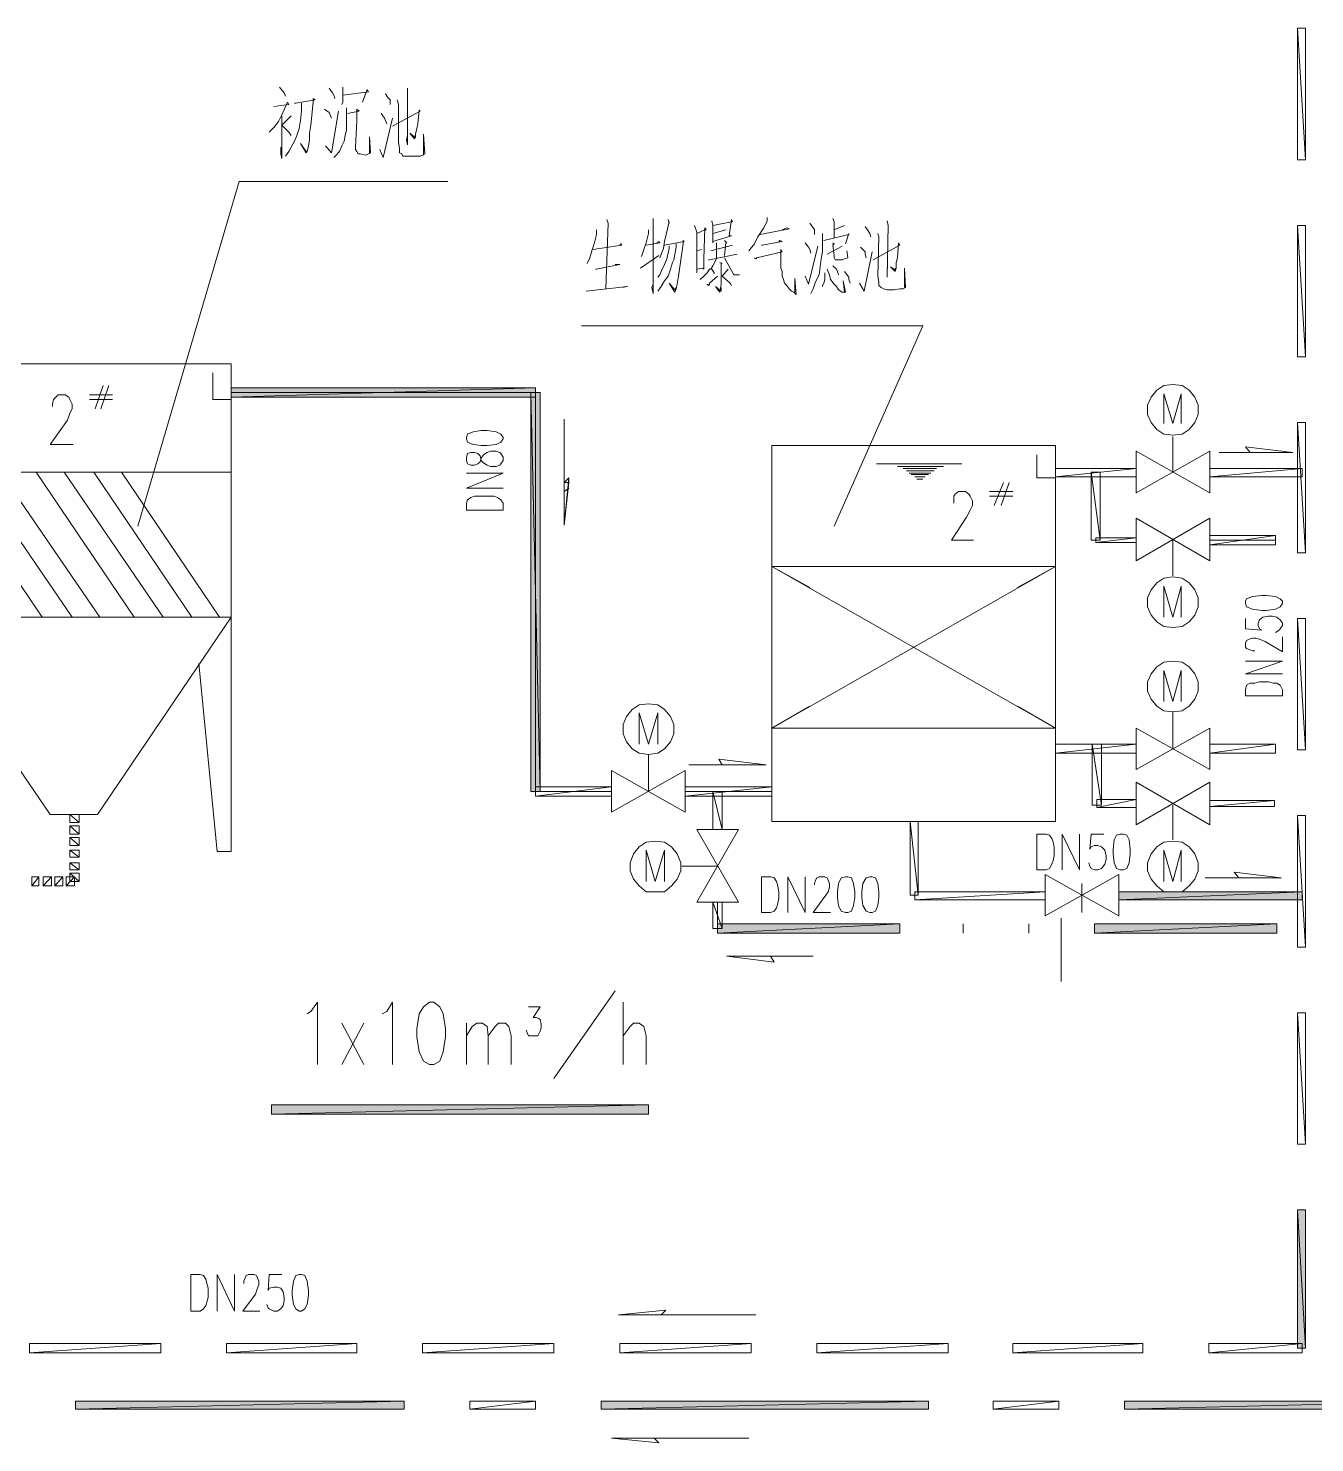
# Model space of a CAD drawing. Header units: millimetres. Extents: x 314312 to 406292, y 205315 to 257934.
# Drawn here: x 346180 to 357624, y 218350 to 230933 of the extents above; entities that cross this region are included whole.
import ezdxf

# ---------------------------------------------------------------- set-up
doc = ezdxf.new("R2010")
doc.units = ezdxf.units.MM

msp = doc.modelspace()

# ---------------------------------------------------------------- hatches: boundary and pattern name
h = msp.add_hatch(color=0)
edge = h.paths.add_edge_path(flags=0)
edge.add_spline(control_points=[(347985, 227734), (347985, 227734), (347985, 227652), (347985, 227652), (347985, 227652), (350692, 227734), (350692, 227734), (350692, 227734), (347985, 227734), (347985, 227734)], knot_values=[0, 0, 0, 0, 1, 1, 1, 2, 2, 2, 3, 3, 3, 3], degree=3, periodic=0)
edge = h.paths.add_edge_path(flags=0)
edge.add_spline(control_points=[(347985, 227652), (347985, 227652), (350692, 227734), (350692, 227734), (350692, 227734), (350692, 227652), (350692, 227652), (350692, 227652), (347985, 227652), (347985, 227652)], knot_values=[0, 0, 0, 0, 1, 1, 1, 2, 2, 2, 3, 3, 3, 3], degree=3, periodic=0)
h = msp.add_hatch(color=0)
edge = h.paths.add_edge_path(flags=0)
edge.add_spline(control_points=[(350733, 227693), (350733, 227693), (350651, 227693), (350651, 227693), (350651, 227693), (350733, 224144), (350733, 224144), (350733, 224144), (350733, 227693), (350733, 227693)], knot_values=[0, 0, 0, 0, 1, 1, 1, 2, 2, 2, 3, 3, 3, 3], degree=3, periodic=0)
edge = h.paths.add_edge_path(flags=0)
edge.add_spline(control_points=[(350651, 227693), (350651, 227693), (350733, 224144), (350733, 224144), (350733, 224144), (350651, 224144), (350651, 224144), (350651, 224144), (350651, 227693), (350651, 227693)], knot_values=[0, 0, 0, 0, 1, 1, 1, 2, 2, 2, 3, 3, 3, 3], degree=3, periodic=0)
h = msp.add_hatch(color=0)
edge = h.paths.add_edge_path(flags=0)
edge.add_spline(control_points=[(355881, 223252), (355881, 223252), (355881, 223180), (355881, 223180), (355881, 223180), (357512, 223252), (357512, 223252), (357512, 223252), (355881, 223252), (355881, 223252)], knot_values=[0, 0, 0, 0, 1, 1, 1, 2, 2, 2, 3, 3, 3, 3], degree=3, periodic=0)
edge = h.paths.add_edge_path(flags=0)
edge.add_spline(control_points=[(355881, 223180), (355881, 223180), (357512, 223252), (357512, 223252), (357512, 223252), (357512, 223180), (357512, 223180), (357512, 223180), (355881, 223180), (355881, 223180)], knot_values=[0, 0, 0, 0, 1, 1, 1, 2, 2, 2, 3, 3, 3, 3], degree=3, periodic=0)
h = msp.add_hatch(color=0)
edge = h.paths.add_edge_path(flags=0)
edge.add_spline(control_points=[(353933, 222883), (353933, 222883), (353933, 222965), (353933, 222965), (353933, 222965), (352312, 222883), (352312, 222883), (352312, 222883), (353933, 222883), (353933, 222883)], knot_values=[0, 0, 0, 0, 1, 1, 1, 2, 2, 2, 3, 3, 3, 3], degree=3, periodic=0)
edge = h.paths.add_edge_path(flags=0)
edge.add_spline(control_points=[(353933, 222965), (353933, 222965), (352312, 222883), (352312, 222883), (352312, 222883), (352312, 222965), (352312, 222965), (352312, 222965), (353933, 222965), (353933, 222965)], knot_values=[0, 0, 0, 0, 1, 1, 1, 2, 2, 2, 3, 3, 3, 3], degree=3, periodic=0)
h = msp.add_hatch(color=0)
edge = h.paths.add_edge_path(flags=0)
edge.add_spline(control_points=[(357286, 222883), (357286, 222883), (357286, 222965), (357286, 222965), (357286, 222965), (355666, 222883), (355666, 222883), (355666, 222883), (357286, 222883), (357286, 222883)], knot_values=[0, 0, 0, 0, 1, 1, 1, 2, 2, 2, 3, 3, 3, 3], degree=3, periodic=0)
edge = h.paths.add_edge_path(flags=0)
edge.add_spline(control_points=[(357286, 222965), (357286, 222965), (355666, 222883), (355666, 222883), (355666, 222883), (355666, 222965), (355666, 222965), (355666, 222965), (357286, 222965), (357286, 222965)], knot_values=[0, 0, 0, 0, 1, 1, 1, 2, 2, 2, 3, 3, 3, 3], degree=3, periodic=0)
h = msp.add_hatch(color=0)
edge = h.paths.add_edge_path(flags=0)
edge.add_spline(control_points=[(348343, 221355), (348343, 221355), (348343, 221273), (348343, 221273), (348343, 221273), (351697, 221355), (351697, 221355), (351697, 221355), (348343, 221355), (348343, 221355)], knot_values=[0, 0, 0, 0, 1, 1, 1, 2, 2, 2, 3, 3, 3, 3], degree=3, periodic=0)
edge = h.paths.add_edge_path(flags=0)
edge.add_spline(control_points=[(348343, 221273), (348343, 221273), (351697, 221355), (351697, 221355), (351697, 221355), (351697, 221273), (351697, 221273), (351697, 221273), (348343, 221273), (348343, 221273)], knot_values=[0, 0, 0, 0, 1, 1, 1, 2, 2, 2, 3, 3, 3, 3], degree=3, periodic=0)
h = msp.add_hatch(color=0)
edge = h.paths.add_edge_path(flags=0)
edge.add_spline(control_points=[(357542, 220422), (357542, 220422), (357471, 220422), (357471, 220422), (357471, 220422), (357542, 219191), (357542, 219191), (357542, 219191), (357542, 220422), (357542, 220422)], knot_values=[0, 0, 0, 0, 1, 1, 1, 2, 2, 2, 3, 3, 3, 3], degree=3, periodic=0)
edge = h.paths.add_edge_path(flags=0)
edge.add_spline(control_points=[(357471, 220422), (357471, 220422), (357542, 219191), (357542, 219191), (357542, 219191), (357471, 219191), (357471, 219191), (357471, 219191), (357471, 220422), (357471, 220422)], knot_values=[0, 0, 0, 0, 1, 1, 1, 2, 2, 2, 3, 3, 3, 3], degree=3, periodic=0)
h = msp.add_hatch(color=0)
edge = h.paths.add_edge_path(flags=0)
edge.add_spline(control_points=[(349523, 218647), (349523, 218647), (349523, 218719), (349523, 218719), (349523, 218719), (346600, 218647), (346600, 218647), (346600, 218647), (349523, 218647), (349523, 218647)], knot_values=[0, 0, 0, 0, 1, 1, 1, 2, 2, 2, 3, 3, 3, 3], degree=3, periodic=0)
edge = h.paths.add_edge_path(flags=0)
edge.add_spline(control_points=[(349523, 218719), (349523, 218719), (346600, 218647), (346600, 218647), (346600, 218647), (346600, 218719), (346600, 218719), (346600, 218719), (349523, 218719), (349523, 218719)], knot_values=[0, 0, 0, 0, 1, 1, 1, 2, 2, 2, 3, 3, 3, 3], degree=3, periodic=0)
h = msp.add_hatch(color=0)
edge = h.paths.add_edge_path(flags=0)
edge.add_spline(control_points=[(354189, 218647), (354189, 218647), (354189, 218719), (354189, 218719), (354189, 218719), (351276, 218647), (351276, 218647), (351276, 218647), (354189, 218647), (354189, 218647)], knot_values=[0, 0, 0, 0, 1, 1, 1, 2, 2, 2, 3, 3, 3, 3], degree=3, periodic=0)
edge = h.paths.add_edge_path(flags=0)
edge.add_spline(control_points=[(354189, 218719), (354189, 218719), (351276, 218647), (351276, 218647), (351276, 218647), (351276, 218719), (351276, 218719), (351276, 218719), (354189, 218719), (354189, 218719)], knot_values=[0, 0, 0, 0, 1, 1, 1, 2, 2, 2, 3, 3, 3, 3], degree=3, periodic=0)
h = msp.add_hatch(color=0)
edge = h.paths.add_edge_path(flags=0)
edge.add_spline(control_points=[(358845, 218647), (358845, 218647), (358845, 218719), (358845, 218719), (358845, 218719), (355932, 218647), (355932, 218647), (355932, 218647), (358845, 218647), (358845, 218647)], knot_values=[0, 0, 0, 0, 1, 1, 1, 2, 2, 2, 3, 3, 3, 3], degree=3, periodic=0)
edge = h.paths.add_edge_path(flags=0)
edge.add_spline(control_points=[(358845, 218719), (358845, 218719), (355932, 218647), (355932, 218647), (355932, 218647), (355932, 218719), (355932, 218719), (355932, 218719), (358845, 218719), (358845, 218719)], knot_values=[0, 0, 0, 0, 1, 1, 1, 2, 2, 2, 3, 3, 3, 3], degree=3, periodic=0)

# ---------------------------------------------------------------- linework, layer by layer
at = {"color": 0, "lineweight": 5}
for points in [[(348415, 230410), (348456, 230359), (348467, 230328)], [(348856, 230400), (348887, 230359), (348897, 230338), (348907, 230308)], [(348979, 230410), (348979, 230359), (348979, 230318), (348979, 230277), (348969, 230256)], [(349554, 230400), (349554, 230369), (349554, 229897), (349543, 229938), (349554, 229979)], [(348364, 230236), (348497, 230256), (348487, 230277), (348436, 230164), (348405, 230103), (348364, 230051), (348323, 230010)], [(348549, 230267), (348559, 230267), (348733, 230297), (348713, 230308), (348713, 230277), (348692, 230072), (348682, 230000), (348682, 229938), (348672, 229887), (348661, 229836), (348651, 229826), (348600, 229908), (348651, 229836)], [(348979, 230338), (349205, 230369), (349195, 230390), (349154, 230277)], [(349359, 230349), (349379, 230318), (349400, 230297), (349400, 230256)], [(349461, 230297), (349472, 230256), (349472, 229918), (349482, 229867), (349482, 229826), (349502, 229815), (349513, 229795), (349554, 229795), (349605, 229795), (349666, 229795), (349687, 229805), (349707, 229815), (349697, 229990), (349697, 229805)], [(348436, 230154), (348436, 229774), (348425, 229815), (348425, 229877)], [(348518, 230154), (348497, 230133), (348436, 230072), (348497, 230010), (348518, 229979)], [(348610, 230267), (348610, 230195), (348600, 230113), (348590, 230041), (348569, 229979), (348549, 229928), (348518, 229877), (348497, 229836), (348467, 229795)], [(348815, 230215), (348856, 230185), (348866, 230164), (348877, 230133)], [(348825, 229887), (348877, 229826), (348938, 230195)], [(349010, 230226), (349010, 230164), (349010, 230103), (349010, 230031), (349000, 229979), (348990, 229928), (348969, 229887), (348949, 229836), (348918, 229805), (348897, 229785)], [(349020, 230174), (349123, 230195), (349102, 230215), (349102, 230113), (349092, 229877), (349092, 229856), (349102, 229836), (349113, 229815), (349133, 229815), (349184, 229805), (349205, 229815), (349225, 229826), (349215, 229969), (349215, 229815)], [(349318, 230174), (349348, 230133), (349359, 230113), (349369, 230082)], [(349420, 230062), (349666, 230195), (349656, 230205), (349646, 230082), (349636, 230041), (349625, 229990), (349615, 229949), (349574, 230000), (349625, 229959), (349625, 229990)], [(349307, 229856), (349338, 229785), (349420, 230133)], [(348056, 229569), (347154, 226503)], [(348056, 229569), (349912, 229569)], [(351328, 229231), (351338, 229200), (351317, 228616)], [(351738, 229241), (351738, 229221), (351738, 228575), (351728, 228626), (351738, 228657)], [(351871, 229231), (351882, 229200), (351882, 229210), (351840, 229036), (351830, 228974), (351810, 228923), (351799, 228892)], [(352107, 229180), (352128, 229118), (352128, 228954), (352128, 228831), (352128, 228759), (352128, 228790), (352179, 228800), (352189, 228790), (352189, 228862), (352189, 228882), (352199, 229159), (352210, 229139), (352199, 229139), (352128, 229108)], [(352261, 229221), (352271, 229180), (352271, 229108), (352271, 229026), (352271, 229036), (352435, 229087), (352415, 229087), (352435, 229231), (352446, 229210), (352435, 229210), (352271, 229180)], [(352753, 229251), (352753, 229221), (352722, 229159), (352671, 229077), (352640, 229016), (352589, 228954)], [(352692, 229098), (352948, 229149), (352928, 229159), (352887, 229139)], [(353133, 229200), (353163, 229159), (353174, 229139), (353174, 229098)], [(353338, 229241), (353348, 229210), (353348, 229067)], [(353348, 229139), (353440, 229180)], [(353625, 229169), (353645, 229139), (353666, 229108), (353676, 229077)], [(353820, 229221), (353830, 229180), (353820, 228718), (353820, 228759), (353820, 228800)], [(351235, 229139), (351235, 229098), (351215, 229016), (351194, 228954), (351174, 228892), (351153, 228841)], [(351205, 228964), (351461, 229005), (351451, 229016), (351441, 229005)], [(351697, 229139), (351697, 229108), (351676, 229026), (351656, 228964), (351635, 228903)], [(351676, 229005), (351799, 229026), (351789, 229036), (351769, 229026)], [(351943, 229016), (351943, 228985), (351923, 228872), (351912, 228851), (351892, 228790), (351871, 228728), (351840, 228687), (351810, 228636), (351779, 228595)], [(351840, 229005), (352015, 229036), (352005, 229046), (352005, 229016), (351984, 228872), (351974, 228790), (351964, 228728), (351953, 228657), (351943, 228616), (351933, 228585), (351882, 228667), (351933, 228605), (351943, 228626)], [(352271, 229108), (352384, 229139)], [(352302, 229026), (352302, 229016), (352302, 228882)], [(352374, 229046), (352394, 229026), (352384, 229026), (352374, 228913)], [(352702, 229005), (352712, 229005), (352887, 229036), (352866, 229046), (352856, 229036)], [(353092, 229026), (353122, 228985), (353133, 228964), (353143, 228933)], [(353245, 229108), (353245, 229046), (353245, 228944), (353235, 228882), (353225, 228810), (353215, 228739), (353184, 228677), (353163, 228616), (353143, 228575)], [(353256, 229046), (353481, 229098), (353481, 229108), (353451, 229016)], [(353338, 229026), (353348, 229016), (353338, 229005), (353348, 228913), (353348, 228892), (353358, 228872), (353379, 228872), (353420, 228872), (353440, 228882), (353471, 228892), (353461, 228954)], [(353697, 228872), (353933, 229005), (353922, 229026), (353912, 228892), (353902, 228851), (353902, 228800), (353892, 228769), (353851, 228810), (353892, 228780), (353892, 228800)], [(353738, 229108), (353748, 229077), (353738, 228728), (353748, 228677), (353748, 228646), (353768, 228626), (353789, 228616), (353820, 228605), (353881, 228605), (353933, 228616), (353963, 228616), (353984, 228626), (353974, 228800), (353974, 228626)], [(351625, 228800), (351789, 228913)], [(351882, 228995), (351882, 228974), (351861, 228882), (351840, 228831), (351810, 228769), (351799, 228739), (351779, 228718)], [(352128, 228954), (352169, 228964)], [(352230, 228872), (352240, 228872), (352487, 228923)], [(352251, 228954), (352446, 229005)], [(352374, 228892), (352456, 228739), (352507, 228739)], [(352640, 228892), (352651, 228882), (352661, 228892), (352887, 228944), (352876, 228964), (352876, 228933), (352876, 228851), (352876, 228800), (352887, 228769), (352887, 228728), (352897, 228698), (352907, 228667), (352928, 228646), (352948, 228616), (352969, 228595), (352989, 228585), (353010, 228564), (352999, 228708), (352999, 228585)], [(353092, 228728), (353122, 228657), (353204, 228995)], [(353420, 228995), (353286, 228923)], [(353574, 228667), (353615, 228595), (353686, 228944)], [(353584, 228985), (353625, 228944), (353625, 228923), (353635, 228892)], [(351225, 228790), (351235, 228790), (351441, 228831), (351420, 228831), (351400, 228831)], [(352302, 228882), (352271, 228821), (352251, 228790), (352240, 228790), (352220, 228759), (352189, 228728), (352158, 228698)], [(352261, 228790), (352281, 228759), (352281, 228749)], [(352333, 228851), (352353, 228841), (352343, 228841), (352343, 228831), (352343, 228657), (352333, 228585), (352292, 228636), (352343, 228595), (352343, 228626)], [(352405, 228790), (352353, 228728), (352425, 228667), (352435, 228646)], [(353286, 228790), (353307, 228739), (353317, 228698), (353348, 228657), (353369, 228636), (353389, 228605), (353420, 228585), (353440, 228585), (353451, 228585), (353430, 228687), (353440, 228585)], [(353338, 228821), (353369, 228790), (353379, 228769), (353389, 228739)], [(353440, 228769), (353481, 228718), (353481, 228698), (353492, 228667)], [(352220, 228657), (352230, 228646), (352240, 228657), (352240, 228667), (352312, 228728)], [(353266, 228759), (353266, 228698), (353256, 228667), (353245, 228646), (353245, 228636)], [(351143, 228595), (351328, 228616), (351512, 228636), (351502, 228636), (351471, 228626)], [(351102, 228287), (354138, 228287)], [(354138, 228287), (353348, 226503)], [(345175, 227949), (346436, 227949), (345175, 227949)], [(346436, 227949), (347985, 227949), (346723, 227949)], [(347985, 227949), (347985, 223611)], [(347985, 223611), (347985, 227949)], [(347985, 227631), (347820, 227631), (347820, 227867), (347820, 227631), (347985, 227631)], [(356363, 227764), (356281, 227754), (356219, 227713), (356168, 227652), (356137, 227580), (356137, 227498), (356168, 227426), (356219, 227364), (356281, 227323), (356363, 227313), (356445, 227323), (356507, 227364), (356558, 227426), (356589, 227498), (356589, 227580), (356558, 227652), (356507, 227713), (356445, 227754), (356363, 227764)], [(346395, 227570), (346395, 227590), (346405, 227631), (346426, 227652), (346446, 227672), (346508, 227672), (346539, 227652), (346549, 227631), (346569, 227590), (346569, 227549), (346549, 227508), (346528, 227446), (346374, 227231), (346580, 227231)], [(346928, 227672), (346723, 227672)], [(346723, 227631), (346928, 227631)], [(346846, 227754), (346774, 227549)], [(346826, 227549), (346897, 227754)], [(347985, 227693), (350692, 227693)], [(350692, 227693), (350692, 224144)], [(356281, 227416), (356281, 227682), (356363, 227416), (356435, 227682), (356435, 227416)], [(350948, 227457), (350948, 226513), (350989, 226934), (350948, 226513)], [(350077, 227282), (350087, 227252), (350138, 227231), (350210, 227221), (350261, 227221), (350343, 227231), (350384, 227252), (350405, 227282), (350405, 227293), (350384, 227323), (350343, 227344), (350261, 227354), (350210, 227354), (350138, 227344), (350087, 227323), (350077, 227293), (350077, 227282)], [(356363, 226985), (356363, 227303)], [(350077, 227088), (350087, 227057), (350118, 227046), (350148, 227046), (350179, 227057), (350200, 227077), (350210, 227108), (350230, 227139), (350261, 227159), (350292, 227170), (350343, 227170), (350374, 227159), (350384, 227149), (350405, 227118), (350405, 227088), (350384, 227057), (350374, 227046), (350343, 227036), (350292, 227036), (350261, 227046), (350230, 227067), (350210, 227088), (350200, 227129), (350179, 227149), (350148, 227159), (350118, 227159), (350087, 227149), (350077, 227118), (350077, 227088)], [(352794, 227221), (355317, 227221), (352794, 227221)], [(352794, 227221), (352794, 223878), (352794, 227221)], [(355153, 227139), (355153, 226934), (355153, 227139)], [(355317, 227221), (355317, 223878), (355317, 227221)], [(356691, 227170), (356035, 226800)], [(356035, 227170), (356691, 226800)], [(356035, 227170), (356035, 226800)], [(356691, 227170), (356691, 226800)], [(357430, 227159), (356773, 227159)], [(357009, 227211), (357050, 227159)], [(357009, 227211), (357430, 227159), (357009, 227211)], [(353727, 227057), (354486, 227057)], [(353912, 227036), (354322, 227036)], [(353963, 227016), (354261, 227016)], [(345175, 226985), (347985, 226985)], [(345431, 226985), (346303, 225693)], [(345687, 226985), (346569, 225693)], [(345933, 226985), (346815, 225693)], [(346251, 226985), (347123, 225693)], [(346498, 226985), (347379, 225693)], [(346764, 226985), (347636, 225693)], [(347010, 226985), (347882, 225693)], [(350405, 226841), (350077, 226841), (350405, 226975), (350077, 226975)], [(353994, 226995), (354240, 226995)], [(354015, 226975), (354209, 226975)], [(354035, 226964), (354189, 226964)], [(354066, 226944), (354158, 226944)], [(354086, 226923), (354138, 226923)], [(354856, 226893), (354773, 226688)], [(354835, 226688), (354907, 226893)], [(355317, 226934), (355153, 226934), (355317, 226934)], [(350405, 226647), (350077, 226647), (350077, 226708), (350087, 226739), (350118, 226759), (350148, 226770), (350200, 226770), (350271, 226770), (350323, 226770), (350353, 226759), (350384, 226739), (350405, 226708), (350405, 226647)], [(350989, 226841), (350948, 226811)], [(354415, 226708), (354415, 226729), (354415, 226770), (354425, 226790), (354456, 226811), (354517, 226811), (354548, 226790), (354558, 226770), (354579, 226729), (354579, 226688), (354558, 226647), (354527, 226585), (354394, 226380), (354589, 226380)], [(354938, 226811), (354732, 226811)], [(354732, 226770), (354938, 226770)], [(356691, 226575), (356035, 226195), (356035, 226575), (356691, 226195), (356691, 226575)], [(356363, 226380), (356363, 226062)], [(356691, 226380), (357276, 226380)], [(355317, 224708), (352794, 226144)], [(352794, 226144), (355317, 226144), (352794, 226144)], [(355317, 226144), (352794, 224708)], [(352794, 226144), (353133, 225959)], [(355317, 226144), (354979, 225959)], [(356363, 226052), (356281, 226041), (356219, 226000), (356168, 225939), (356137, 225867), (356137, 225785), (356168, 225713), (356219, 225652), (356281, 225611), (356363, 225601), (356445, 225611), (356507, 225652), (356558, 225713), (356589, 225785), (356589, 225867), (356558, 225939), (356507, 226000), (356445, 226041), (356363, 226052)], [(356281, 225693), (356281, 225970), (356363, 225693), (356435, 225970), (356435, 225693)], [(357009, 225816), (357019, 225785), (357071, 225765), (357153, 225754), (357194, 225754), (357276, 225765), (357317, 225785), (357337, 225816), (357337, 225836), (357317, 225857), (357276, 225877), (357194, 225888), (357153, 225888), (357071, 225877), (357019, 225857), (357009, 225836), (357009, 225816)], [(345175, 225693), (347985, 225693), (345175, 225693)], [(345175, 225693), (346374, 223939), (345175, 225693)], [(346795, 223939), (347985, 225693), (346795, 223939)], [(357009, 225683), (357009, 225590), (357153, 225580), (357132, 225590), (357122, 225621), (357122, 225642), (357132, 225672), (357163, 225693), (357214, 225703), (357245, 225703), (357286, 225693), (357317, 225672), (357337, 225642), (357337, 225621), (357317, 225590), (357307, 225580), (357276, 225559)], [(357091, 225395), (357071, 225395), (357040, 225406), (357019, 225416), (357009, 225426), (357009, 225467), (357019, 225488), (357040, 225498), (357071, 225508), (357101, 225508), (357132, 225498), (357183, 225477), (357337, 225385), (357337, 225518)], [(347697, 225283), (347861, 223611), (347697, 225283)], [(356363, 225303), (356281, 225293), (356219, 225252), (356168, 225190), (356137, 225119), (356137, 225036), (356168, 224965), (356219, 224903), (356281, 224862), (356363, 224852), (356445, 224862), (356507, 224903), (356558, 224965), (356589, 225036), (356589, 225119), (356558, 225190), (356507, 225252), (356445, 225293), (356363, 225303)], [(357337, 225190), (357009, 225190), (357337, 225303), (357009, 225303)], [(356281, 224944), (356281, 225221), (356363, 224944), (356435, 225221), (356435, 224944)], [(357337, 224995), (357009, 224995), (357009, 225047), (357019, 225088), (357050, 225108), (357091, 225108), (357132, 225119), (357214, 225119), (357255, 225108), (357286, 225108), (357317, 225088), (357337, 225047), (357337, 224995)], [(351697, 224924), (351615, 224913), (351553, 224872), (351502, 224811), (351471, 224739), (351471, 224657), (351502, 224585), (351553, 224524), (351615, 224483), (351697, 224472), (351779, 224483), (351840, 224524), (351892, 224585), (351923, 224657), (351923, 224739), (351892, 224811), (351840, 224872), (351779, 224913), (351697, 224924)], [(353133, 224903), (352794, 224708), (353133, 224903)], [(354979, 224903), (355317, 224708)], [(355317, 224708), (354979, 224903)], [(351615, 224565), (351615, 224842), (351697, 224565), (351779, 224842), (351779, 224565)], [(356363, 224524), (356363, 224852)], [(352794, 224708), (355317, 224708), (352794, 224708)], [(356035, 224708), (356691, 224339)], [(356691, 224708), (356035, 224339)], [(356035, 224708), (356035, 224339)], [(356691, 224708), (356691, 224339)], [(351697, 224144), (351697, 224472)], [(352743, 224380), (352056, 224380)], [(352322, 224431), (352743, 224380), (352322, 224431)], [(352025, 223960), (351369, 224329), (351369, 223960), (352025, 224329)], [(352025, 224329), (352025, 223960)], [(350692, 224144), (351369, 224144)], [(352025, 224144), (352794, 224144)], [(356691, 223847), (356035, 224226)], [(356035, 223847), (356691, 224226)], [(356035, 223847), (356035, 224226)], [(356691, 223847), (356691, 224226)], [(356363, 224021), (356363, 223714)], [(346374, 223939), (346795, 223939), (346374, 223939), (346795, 223939)], [(346549, 223939), (346631, 223939)], [(352794, 223878), (355317, 223878), (352794, 223878)], [(352128, 223806), (352497, 223160)], [(352128, 223160), (352497, 223806)], [(352128, 223806), (352497, 223806)], [(355153, 223447), (355153, 223765), (355235, 223765), (355266, 223755), (355286, 223724), (355297, 223693), (355307, 223652), (355307, 223570), (355297, 223529), (355286, 223498), (355266, 223457), (355235, 223447), (355153, 223447)], [(355379, 223447), (355379, 223765), (355532, 223447), (355532, 223765)], [(355748, 223765), (355635, 223765), (355625, 223631), (355635, 223652), (355666, 223662), (355696, 223662), (355727, 223652), (355758, 223621), (355768, 223570), (355768, 223539), (355758, 223498), (355727, 223457), (355696, 223447), (355666, 223447), (355635, 223457), (355625, 223478), (355614, 223508)], [(355891, 223765), (355861, 223755), (355840, 223714), (355830, 223631), (355830, 223590), (355840, 223508), (355861, 223457), (355891, 223447), (355922, 223447), (355953, 223457), (355973, 223508), (355984, 223590), (355984, 223631), (355973, 223714), (355953, 223755), (355922, 223765), (355891, 223765)], [(347861, 223611), (347985, 223611), (347861, 223611)], [(351758, 223703), (351676, 223693), (351615, 223652), (351564, 223590), (351533, 223508), (351533, 223437), (351564, 223365), (351615, 223303), (351676, 223252), (351758, 223252), (351840, 223252), (351902, 223303), (351953, 223365), (351984, 223437), (351984, 223508), (351953, 223590), (351902, 223652), (351840, 223693), (351758, 223703)], [(351676, 223344), (351676, 223621), (351758, 223344), (351840, 223621), (351840, 223344)], [(356363, 223703), (356281, 223693), (356219, 223652), (356168, 223590), (356137, 223508), (356137, 223437), (356168, 223365), (356219, 223303), (356281, 223252), (356363, 223252), (356445, 223252), (356507, 223303), (356558, 223365), (356589, 223437), (356589, 223508), (356558, 223590), (356507, 223652), (356445, 223693), (356363, 223703)], [(356281, 223344), (356281, 223621), (356363, 223344), (356435, 223621), (356435, 223344)], [(352312, 223478), (351994, 223478)], [(346590, 223385), (346590, 223303)], [(352702, 223067), (352702, 223385), (352784, 223385), (352815, 223375), (352835, 223344), (352846, 223314), (352856, 223252), (352856, 223191), (352846, 223139), (352835, 223108), (352815, 223078), (352784, 223067), (352702, 223067)], [(352938, 223067), (352938, 223385), (353092, 223067), (353092, 223385)], [(353174, 223314), (353174, 223324), (353184, 223355), (353194, 223375), (353215, 223385), (353266, 223385), (353286, 223375), (353297, 223355), (353307, 223324), (353307, 223293), (353297, 223252), (353276, 223221), (353163, 223067), (353317, 223067)], [(353451, 223385), (353410, 223375), (353389, 223324), (353379, 223252), (353379, 223201), (353389, 223129), (353410, 223078), (353451, 223067), (353471, 223067), (353502, 223078), (353522, 223129), (353533, 223201), (353533, 223252), (353522, 223324), (353502, 223375), (353471, 223385), (353451, 223385)], [(353666, 223385), (353635, 223375), (353604, 223324), (353594, 223252), (353594, 223201), (353604, 223129), (353635, 223078), (353666, 223067), (353686, 223067), (353717, 223078), (353738, 223129), (353748, 223201), (353748, 223252), (353738, 223324), (353717, 223375), (353686, 223385), (353666, 223385)], [(355881, 223037), (355225, 223406), (355225, 223037), (355881, 223406), (355881, 223037)], [(356650, 223375), (357327, 223375), (356907, 223426), (357327, 223375)], [(355553, 223067), (355553, 223324)], [(352128, 223160), (352497, 223160)], [(352312, 223160), (352312, 222924)], [(355368, 222452), (355368, 223016)], [(352312, 222883), (352312, 222965)], [(354497, 222883), (354497, 222965)], [(355081, 222883), (355081, 222965)], [(352394, 222678), (353163, 222678)], [(352394, 222678), (352815, 222626), (352394, 222678)], [(352815, 222626), (352784, 222678)], [(350856, 221591), (351400, 222370)], [(348661, 222165), (348692, 222186), (348754, 222268), (348754, 221714)], [(349328, 222165), (349369, 222186), (349420, 222268), (349420, 221714)], [(349748, 222268), (349697, 222227), (349656, 222165), (349636, 222032), (349636, 221960), (349656, 221827), (349697, 221745), (349748, 221714), (349789, 221714), (349841, 221745), (349871, 221827), (349892, 221960), (349892, 222032), (349871, 222165), (349841, 222227), (349789, 222268), (349748, 222268)], [(350630, 222227), (350733, 222227), (350671, 222134), (350702, 222134), (350723, 222124), (350733, 222114), (350743, 222073), (350743, 222042), (350733, 222011), (350712, 221970), (350682, 221970), (350661, 221970), (350630, 221970), (350620, 221991), (350610, 222021)], [(351471, 222268), (351471, 221714)], [(348969, 222083), (349164, 221714)], [(349164, 222083), (348969, 221714)], [(350077, 222083), (350077, 221714)], [(350077, 221970), (350128, 222052), (350169, 222083), (350220, 222083), (350261, 222052), (350271, 221970), (350271, 221714)], [(350271, 221970), (350333, 222052), (350364, 222083), (350425, 222083), (350456, 222052), (350477, 221970), (350477, 221714)], [(351471, 221970), (351533, 222052), (351564, 222083), (351615, 222083), (351656, 222052), (351676, 221970), (351676, 221714)], [(347626, 219519), (347626, 219847), (347708, 219847), (347738, 219837), (347759, 219806), (347769, 219765), (347779, 219724), (347779, 219642), (347769, 219601), (347759, 219570), (347738, 219540), (347708, 219519), (347626, 219519)], [(347861, 219519), (347861, 219847), (348015, 219519), (348015, 219847)], [(348097, 219765), (348097, 219786), (348108, 219817), (348118, 219837), (348138, 219847), (348190, 219847), (348210, 219837), (348220, 219817), (348231, 219786), (348231, 219755), (348220, 219724), (348200, 219673), (348087, 219519), (348241, 219519)], [(348436, 219847), (348323, 219847), (348313, 219704), (348323, 219724), (348364, 219734), (348395, 219734), (348425, 219724), (348446, 219693), (348456, 219642), (348456, 219611), (348446, 219570), (348425, 219540), (348395, 219519), (348364, 219519), (348323, 219540), (348313, 219550), (348302, 219581)], [(348590, 219847), (348559, 219837), (348538, 219786), (348528, 219704), (348528, 219663), (348538, 219581), (348559, 219540), (348590, 219519), (348610, 219519), (348641, 219540), (348661, 219581), (348672, 219663), (348672, 219704), (348661, 219786), (348641, 219837), (348610, 219847), (348590, 219847)], [(352651, 219488), (351430, 219488), (351851, 219529), (351430, 219488)], [(351851, 219529), (351810, 219488)], [(357512, 219232), (357512, 219150)], [(357542, 219191), (357471, 219191)], [(351789, 218350), (351369, 218391), (351789, 218350)], [(351369, 218391), (352589, 218391)], [(351789, 218350), (351748, 218391)]]:
    msp.add_lwpolyline(points, dxfattribs=at)
for points in [[(357542, 230933), (357542, 230933), (357471, 230933), (357471, 230933), (357471, 230933), (357542, 229764), (357542, 229764), (357542, 229764), (357542, 230933), (357542, 230933)], [(357471, 230933), (357471, 230933), (357542, 229764), (357542, 229764), (357542, 229764), (357471, 229764), (357471, 229764), (357471, 229764), (357471, 230933), (357471, 230933)], [(357542, 229180), (357542, 229180), (357471, 229180), (357471, 229180), (357471, 229180), (357542, 228010), (357542, 228010), (357542, 228010), (357542, 229180), (357542, 229180)], [(357471, 229180), (357471, 229180), (357542, 228010), (357542, 228010), (357542, 228010), (357471, 228010), (357471, 228010), (357471, 228010), (357471, 229180), (357471, 229180)], [(347985, 227734), (347985, 227734), (347985, 227652), (347985, 227652), (347985, 227652), (350692, 227734), (350692, 227734), (350692, 227734), (347985, 227734), (347985, 227734)], [(347985, 227652), (347985, 227652), (350692, 227734), (350692, 227734), (350692, 227734), (350692, 227652), (350692, 227652), (350692, 227652), (347985, 227652), (347985, 227652)], [(350733, 227693), (350733, 227693), (350651, 227693), (350651, 227693), (350651, 227693), (350733, 224144), (350733, 224144), (350733, 224144), (350733, 227693), (350733, 227693)], [(350651, 227693), (350651, 227693), (350733, 224144), (350733, 224144), (350733, 224144), (350651, 224144), (350651, 224144), (350651, 224144), (350651, 227693), (350651, 227693)], [(357542, 227426), (357542, 227426), (357471, 227426), (357471, 227426), (357471, 227426), (357542, 226267), (357542, 226267), (357542, 226267), (357542, 227426), (357542, 227426)], [(357471, 227426), (357471, 227426), (357542, 226267), (357542, 226267), (357542, 226267), (357471, 226267), (357471, 226267), (357471, 226267), (357471, 227426), (357471, 227426)], [(357009, 227211), (357009, 227211), (357050, 227159), (357050, 227159), (357050, 227159), (357430, 227159), (357430, 227159), (357430, 227159), (357009, 227211), (357009, 227211)], [(357050, 227159), (357050, 227159), (357430, 227159), (357430, 227159), (357430, 227159), (357430, 227159), (357430, 227159), (357430, 227159), (357050, 227159), (357050, 227159)], [(356035, 226944), (356035, 226944), (356035, 227016), (356035, 227016), (356035, 227016), (355317, 226944), (355317, 226944), (355317, 226944), (356035, 226944), (356035, 226944)], [(356035, 227016), (356035, 227016), (355317, 226944), (355317, 226944), (355317, 226944), (355317, 227016), (355317, 227016), (355317, 227016), (356035, 227016), (356035, 227016)], [(357512, 226944), (357512, 226944), (357512, 227016), (357512, 227016), (357512, 227016), (356691, 226944), (356691, 226944), (356691, 226944), (357512, 226944), (357512, 226944)], [(357512, 227016), (357512, 227016), (356691, 226944), (356691, 226944), (356691, 226944), (356691, 227016), (356691, 227016), (356691, 227016), (357512, 227016), (357512, 227016)], [(350989, 226934), (350989, 226934), (350948, 226893), (350948, 226893), (350948, 226893), (350989, 226893), (350989, 226893), (350989, 226893), (350989, 226934), (350989, 226934)], [(350948, 226893), (350948, 226893), (350989, 226893), (350989, 226893), (350989, 226893), (350948, 226513), (350948, 226513), (350948, 226513), (350948, 226893), (350948, 226893)], [(355717, 226985), (355717, 226985), (355635, 226985), (355635, 226985), (355635, 226985), (355717, 226380), (355717, 226380), (355717, 226380), (355717, 226985), (355717, 226985)], [(355635, 226985), (355635, 226985), (355717, 226380), (355717, 226380), (355717, 226380), (355635, 226380), (355635, 226380), (355635, 226380), (355635, 226985), (355635, 226985)], [(355676, 226400), (355676, 226400), (355676, 226359), (355676, 226359), (355676, 226359), (356035, 226400), (356035, 226400), (356035, 226400), (355676, 226400), (355676, 226400)], [(355676, 226359), (355676, 226359), (356035, 226400), (356035, 226400), (356035, 226400), (356035, 226359), (356035, 226359), (356035, 226359), (355676, 226359), (355676, 226359)], [(356691, 226421), (356691, 226421), (356691, 226339), (356691, 226339), (356691, 226339), (357276, 226421), (357276, 226421), (357276, 226421), (356691, 226421), (356691, 226421)], [(356691, 226339), (356691, 226339), (357276, 226421), (357276, 226421), (357276, 226421), (357276, 226339), (357276, 226339), (357276, 226339), (356691, 226339), (356691, 226339)], [(357542, 225683), (357542, 225683), (357471, 225683), (357471, 225683), (357471, 225683), (357542, 224513), (357542, 224513), (357542, 224513), (357542, 225683), (357542, 225683)], [(357471, 225683), (357471, 225683), (357542, 224513), (357542, 224513), (357542, 224513), (357471, 224513), (357471, 224513), (357471, 224513), (357471, 225683), (357471, 225683)], [(356035, 224483), (356035, 224483), (356035, 224565), (356035, 224565), (356035, 224565), (355317, 224483), (355317, 224483), (355317, 224483), (356035, 224483), (356035, 224483)], [(356035, 224565), (356035, 224565), (355317, 224483), (355317, 224483), (355317, 224483), (355317, 224565), (355317, 224565), (355317, 224565), (356035, 224565), (356035, 224565)], [(355645, 224021), (355645, 224021), (355727, 224021), (355727, 224021), (355727, 224021), (355645, 224565), (355645, 224565), (355645, 224565), (355645, 224021), (355645, 224021)], [(355727, 224021), (355727, 224021), (355645, 224565), (355645, 224565), (355645, 224565), (355727, 224565), (355727, 224565), (355727, 224565), (355727, 224021), (355727, 224021)], [(357276, 224483), (357276, 224483), (357276, 224565), (357276, 224565), (357276, 224565), (356691, 224483), (356691, 224483), (356691, 224483), (357276, 224483), (357276, 224483)], [(357276, 224565), (357276, 224565), (356691, 224483), (356691, 224483), (356691, 224483), (356691, 224565), (356691, 224565), (356691, 224565), (357276, 224565), (357276, 224565)], [(352322, 224431), (352322, 224431), (352353, 224380), (352353, 224380), (352353, 224380), (352743, 224380), (352743, 224380), (352743, 224380), (352322, 224431), (352322, 224431)], [(352353, 224380), (352353, 224380), (352743, 224380), (352743, 224380), (352743, 224380), (352743, 224380), (352743, 224380), (352743, 224380), (352353, 224380), (352353, 224380)], [(350692, 224185), (350692, 224185), (350692, 224103), (350692, 224103), (350692, 224103), (351369, 224185), (351369, 224185), (351369, 224185), (350692, 224185), (350692, 224185)], [(350692, 224103), (350692, 224103), (351369, 224185), (351369, 224185), (351369, 224185), (351369, 224103), (351369, 224103), (351369, 224103), (350692, 224103), (350692, 224103)], [(352025, 224185), (352025, 224185), (352025, 224103), (352025, 224103), (352025, 224103), (352794, 224185), (352794, 224185), (352794, 224185), (352025, 224185), (352025, 224185)], [(352025, 224103), (352025, 224103), (352794, 224185), (352794, 224185), (352794, 224185), (352794, 224103), (352794, 224103), (352794, 224103), (352025, 224103), (352025, 224103)], [(352271, 223806), (352271, 223806), (352353, 223806), (352353, 223806), (352353, 223806), (352271, 224144), (352271, 224144), (352271, 224144), (352271, 223806), (352271, 223806)], [(352353, 223806), (352353, 223806), (352271, 224144), (352271, 224144), (352271, 224144), (352353, 224144), (352353, 224144), (352353, 224144), (352353, 223806), (352353, 223806)], [(355686, 224072), (355686, 224072), (355686, 224001), (355686, 224001), (355686, 224001), (356035, 224072), (356035, 224072), (356035, 224072), (355686, 224072), (355686, 224072)], [(355686, 224001), (355686, 224001), (356035, 224072), (356035, 224072), (356035, 224072), (356035, 224001), (356035, 224001), (356035, 224001), (355686, 224001), (355686, 224001)], [(357266, 224011), (357266, 224011), (357266, 224062), (357266, 224062), (357266, 224062), (356691, 224011), (356691, 224011), (356691, 224011), (357266, 224011), (357266, 224011)], [(357266, 224062), (357266, 224062), (356691, 224011), (356691, 224011), (356691, 224011), (356691, 224062), (356691, 224062), (356691, 224062), (357266, 224062), (357266, 224062)], [(346549, 223867), (346549, 223867), (346631, 223867), (346631, 223867), (346631, 223867), (346549, 223939), (346549, 223939), (346549, 223939), (346549, 223867), (346549, 223867)], [(346631, 223867), (346631, 223867), (346549, 223939), (346549, 223939), (346549, 223939), (346631, 223939), (346631, 223939), (346631, 223939), (346631, 223867), (346631, 223867)], [(354097, 223878), (354097, 223878), (354025, 223878), (354025, 223878), (354025, 223878), (354097, 223221), (354097, 223221), (354097, 223221), (354097, 223878), (354097, 223878)], [(354025, 223878), (354025, 223878), (354097, 223221), (354097, 223221), (354097, 223221), (354025, 223221), (354025, 223221), (354025, 223221), (354025, 223878), (354025, 223878)], [(357542, 223929), (357542, 223929), (357471, 223929), (357471, 223929), (357471, 223929), (357542, 222760), (357542, 222760), (357542, 222760), (357542, 223929), (357542, 223929)], [(357471, 223929), (357471, 223929), (357542, 222760), (357542, 222760), (357542, 222760), (357471, 222760), (357471, 222760), (357471, 222760), (357471, 223929), (357471, 223929)], [(346549, 223765), (346549, 223765), (346631, 223765), (346631, 223765), (346631, 223765), (346549, 223837), (346549, 223837), (346549, 223837), (346549, 223765), (346549, 223765)], [(346631, 223765), (346631, 223765), (346549, 223837), (346549, 223837), (346549, 223837), (346631, 223837), (346631, 223837), (346631, 223837), (346631, 223765), (346631, 223765)], [(346549, 223662), (346549, 223662), (346631, 223662), (346631, 223662), (346631, 223662), (346549, 223734), (346549, 223734), (346549, 223734), (346549, 223662), (346549, 223662)], [(346631, 223662), (346631, 223662), (346549, 223734), (346549, 223734), (346549, 223734), (346631, 223734), (346631, 223734), (346631, 223734), (346631, 223662), (346631, 223662)], [(346549, 223560), (346549, 223560), (346631, 223560), (346631, 223560), (346631, 223560), (346549, 223621), (346549, 223621), (346549, 223621), (346549, 223560), (346549, 223560)], [(346631, 223560), (346631, 223560), (346549, 223621), (346549, 223621), (346549, 223621), (346631, 223621), (346631, 223621), (346631, 223621), (346631, 223560), (346631, 223560)], [(346549, 223447), (346549, 223447), (346631, 223447), (346631, 223447), (346631, 223447), (346549, 223508), (346549, 223508), (346549, 223508), (346549, 223447), (346549, 223447)], [(346631, 223447), (346631, 223447), (346549, 223508), (346549, 223508), (346549, 223508), (346631, 223508), (346631, 223508), (346631, 223508), (346631, 223447), (346631, 223447)], [(346210, 223385), (346210, 223385), (346210, 223303), (346210, 223303), (346210, 223303), (346272, 223385), (346272, 223385), (346272, 223385), (346210, 223385), (346210, 223385)], [(346210, 223303), (346210, 223303), (346272, 223385), (346272, 223385), (346272, 223385), (346272, 223303), (346272, 223303), (346272, 223303), (346210, 223303), (346210, 223303)], [(346313, 223385), (346313, 223385), (346313, 223303), (346313, 223303), (346313, 223303), (346385, 223385), (346385, 223385), (346385, 223385), (346313, 223385), (346313, 223385)], [(346313, 223303), (346313, 223303), (346385, 223385), (346385, 223385), (346385, 223385), (346385, 223303), (346385, 223303), (346385, 223303), (346313, 223303), (346313, 223303)], [(346415, 223385), (346415, 223385), (346415, 223303), (346415, 223303), (346415, 223303), (346487, 223385), (346487, 223385), (346487, 223385), (346415, 223385), (346415, 223385)], [(346415, 223303), (346415, 223303), (346487, 223385), (346487, 223385), (346487, 223385), (346487, 223303), (346487, 223303), (346487, 223303), (346415, 223303), (346415, 223303)], [(346518, 223385), (346518, 223385), (346518, 223303), (346518, 223303), (346518, 223303), (346590, 223385), (346590, 223385), (346590, 223385), (346518, 223385), (346518, 223385)], [(346518, 223303), (346518, 223303), (346590, 223385), (346590, 223385), (346590, 223385), (346590, 223303), (346590, 223303), (346590, 223303), (346518, 223303), (346518, 223303)], [(346549, 223344), (346549, 223344), (346631, 223344), (346631, 223344), (346631, 223344), (346549, 223416), (346549, 223416), (346549, 223416), (346549, 223344), (346549, 223344)], [(346631, 223344), (346631, 223344), (346549, 223416), (346549, 223416), (346549, 223416), (346631, 223416), (346631, 223416), (346631, 223416), (346631, 223344), (346631, 223344)], [(356907, 223426), (356907, 223426), (356948, 223375), (356948, 223375), (356948, 223375), (357327, 223375), (357327, 223375), (357327, 223375), (356907, 223426), (356907, 223426)], [(356948, 223375), (356948, 223375), (357327, 223375), (357327, 223375), (357327, 223375), (357327, 223375), (357327, 223375), (357327, 223375), (356948, 223375), (356948, 223375)], [(354066, 223252), (354066, 223252), (354066, 223180), (354066, 223180), (354066, 223180), (355225, 223252), (355225, 223252), (355225, 223252), (354066, 223252), (354066, 223252)], [(354066, 223180), (354066, 223180), (355225, 223252), (355225, 223252), (355225, 223252), (355225, 223180), (355225, 223180), (355225, 223180), (354066, 223180), (354066, 223180)], [(355881, 223252), (355881, 223252), (355881, 223180), (355881, 223180), (355881, 223180), (357512, 223252), (357512, 223252), (357512, 223252), (355881, 223252), (355881, 223252)], [(355881, 223180), (355881, 223180), (357512, 223252), (357512, 223252), (357512, 223252), (357512, 223180), (357512, 223180), (357512, 223180), (355881, 223180), (355881, 223180)], [(352271, 222924), (352271, 222924), (352353, 222924), (352353, 222924), (352353, 222924), (352271, 223160), (352271, 223160), (352271, 223160), (352271, 222924), (352271, 222924)], [(352353, 222924), (352353, 222924), (352271, 223160), (352271, 223160), (352271, 223160), (352353, 223160), (352353, 223160), (352353, 223160), (352353, 222924), (352353, 222924)], [(353933, 222883), (353933, 222883), (353933, 222965), (353933, 222965), (353933, 222965), (352312, 222883), (352312, 222883), (352312, 222883), (353933, 222883), (353933, 222883)], [(353933, 222965), (353933, 222965), (352312, 222883), (352312, 222883), (352312, 222883), (352312, 222965), (352312, 222965), (352312, 222965), (353933, 222965), (353933, 222965)], [(357286, 222883), (357286, 222883), (357286, 222965), (357286, 222965), (357286, 222965), (355666, 222883), (355666, 222883), (355666, 222883), (357286, 222883), (357286, 222883)], [(357286, 222965), (357286, 222965), (355666, 222883), (355666, 222883), (355666, 222883), (355666, 222965), (355666, 222965), (355666, 222965), (357286, 222965), (357286, 222965)], [(352784, 222678), (352784, 222678), (352784, 222678), (352784, 222678), (352784, 222678), (352394, 222678), (352394, 222678), (352394, 222678), (352784, 222678), (352784, 222678)], [(352784, 222678), (352784, 222678), (352394, 222678), (352394, 222678), (352394, 222678), (352815, 222626), (352815, 222626), (352815, 222626), (352784, 222678), (352784, 222678)], [(357542, 222175), (357542, 222175), (357471, 222175), (357471, 222175), (357471, 222175), (357542, 221006), (357542, 221006), (357542, 221006), (357542, 222175), (357542, 222175)], [(357471, 222175), (357471, 222175), (357542, 221006), (357542, 221006), (357542, 221006), (357471, 221006), (357471, 221006), (357471, 221006), (357471, 222175), (357471, 222175)], [(348343, 221355), (348343, 221355), (348343, 221273), (348343, 221273), (348343, 221273), (351697, 221355), (351697, 221355), (351697, 221355), (348343, 221355), (348343, 221355)], [(348343, 221273), (348343, 221273), (351697, 221355), (351697, 221355), (351697, 221355), (351697, 221273), (351697, 221273), (351697, 221273), (348343, 221273), (348343, 221273)], [(357542, 220422), (357542, 220422), (357471, 220422), (357471, 220422), (357471, 220422), (357542, 219191), (357542, 219191), (357542, 219191), (357542, 220422), (357542, 220422)], [(357471, 220422), (357471, 220422), (357542, 219191), (357542, 219191), (357542, 219191), (357471, 219191), (357471, 219191), (357471, 219191), (357471, 220422), (357471, 220422)], [(351851, 219529), (351851, 219529), (351430, 219488), (351430, 219488), (351430, 219488), (351810, 219488), (351810, 219488), (351810, 219488), (351851, 219529), (351851, 219529)], [(351430, 219488), (351430, 219488), (351810, 219488), (351810, 219488), (351810, 219488), (351810, 219488), (351810, 219488), (351810, 219488), (351430, 219488), (351430, 219488)], [(346190, 219232), (346190, 219232), (346190, 219150), (346190, 219150), (346190, 219150), (347359, 219232), (347359, 219232), (347359, 219232), (346190, 219232), (346190, 219232)], [(346190, 219150), (346190, 219150), (347359, 219232), (347359, 219232), (347359, 219232), (347359, 219150), (347359, 219150), (347359, 219150), (346190, 219150), (346190, 219150)], [(347943, 219232), (347943, 219232), (347943, 219150), (347943, 219150), (347943, 219150), (349102, 219232), (349102, 219232), (349102, 219232), (347943, 219232), (347943, 219232)], [(347943, 219150), (347943, 219150), (349102, 219232), (349102, 219232), (349102, 219232), (349102, 219150), (349102, 219150), (349102, 219150), (347943, 219150), (347943, 219150)], [(349687, 219232), (349687, 219232), (349687, 219150), (349687, 219150), (349687, 219150), (350856, 219232), (350856, 219232), (350856, 219232), (349687, 219232), (349687, 219232)], [(349687, 219150), (349687, 219150), (350856, 219232), (350856, 219232), (350856, 219232), (350856, 219150), (350856, 219150), (350856, 219150), (349687, 219150), (349687, 219150)], [(351441, 219232), (351441, 219232), (351441, 219150), (351441, 219150), (351441, 219150), (352610, 219232), (352610, 219232), (352610, 219232), (351441, 219232), (351441, 219232)], [(351441, 219150), (351441, 219150), (352610, 219232), (352610, 219232), (352610, 219232), (352610, 219150), (352610, 219150), (352610, 219150), (351441, 219150), (351441, 219150)], [(353194, 219232), (353194, 219232), (353194, 219150), (353194, 219150), (353194, 219150), (354363, 219232), (354363, 219232), (354363, 219232), (353194, 219232), (353194, 219232)], [(353194, 219150), (353194, 219150), (354363, 219232), (354363, 219232), (354363, 219232), (354363, 219150), (354363, 219150), (354363, 219150), (353194, 219150), (353194, 219150)], [(354938, 219232), (354938, 219232), (354938, 219150), (354938, 219150), (354938, 219150), (356096, 219232), (356096, 219232), (356096, 219232), (354938, 219232), (354938, 219232)], [(354938, 219150), (354938, 219150), (356096, 219232), (356096, 219232), (356096, 219232), (356096, 219150), (356096, 219150), (356096, 219150), (354938, 219150), (354938, 219150)], [(356681, 219232), (356681, 219232), (356681, 219150), (356681, 219150), (356681, 219150), (357512, 219232), (357512, 219232), (357512, 219232), (356681, 219232), (356681, 219232)], [(356681, 219150), (356681, 219150), (357512, 219232), (357512, 219232), (357512, 219232), (357512, 219150), (357512, 219150), (357512, 219150), (356681, 219150), (356681, 219150)], [(349523, 218647), (349523, 218647), (349523, 218719), (349523, 218719), (349523, 218719), (346600, 218647), (346600, 218647), (346600, 218647), (349523, 218647), (349523, 218647)], [(349523, 218719), (349523, 218719), (346600, 218647), (346600, 218647), (346600, 218647), (346600, 218719), (346600, 218719), (346600, 218719), (349523, 218719), (349523, 218719)], [(350692, 218647), (350692, 218647), (350692, 218719), (350692, 218719), (350692, 218719), (350107, 218647), (350107, 218647), (350107, 218647), (350692, 218647), (350692, 218647)], [(350692, 218719), (350692, 218719), (350107, 218647), (350107, 218647), (350107, 218647), (350107, 218719), (350107, 218719), (350107, 218719), (350692, 218719), (350692, 218719)], [(354189, 218647), (354189, 218647), (354189, 218719), (354189, 218719), (354189, 218719), (351276, 218647), (351276, 218647), (351276, 218647), (354189, 218647), (354189, 218647)], [(354189, 218719), (354189, 218719), (351276, 218647), (351276, 218647), (351276, 218647), (351276, 218719), (351276, 218719), (351276, 218719), (354189, 218719), (354189, 218719)], [(355348, 218647), (355348, 218647), (355348, 218719), (355348, 218719), (355348, 218719), (354763, 218647), (354763, 218647), (354763, 218647), (355348, 218647), (355348, 218647)], [(355348, 218719), (355348, 218719), (354763, 218647), (354763, 218647), (354763, 218647), (354763, 218719), (354763, 218719), (354763, 218719), (355348, 218719), (355348, 218719)], [(358845, 218647), (358845, 218647), (358845, 218719), (358845, 218719), (358845, 218719), (355932, 218647), (355932, 218647), (355932, 218647), (358845, 218647), (358845, 218647)], [(358845, 218719), (358845, 218719), (355932, 218647), (355932, 218647), (355932, 218647), (355932, 218719), (355932, 218719), (355932, 218719), (358845, 218719), (358845, 218719)], [(351748, 218391), (351748, 218391), (351748, 218391), (351748, 218391), (351748, 218391), (351369, 218391), (351369, 218391), (351369, 218391), (351748, 218391), (351748, 218391)], [(351748, 218391), (351748, 218391), (351369, 218391), (351369, 218391), (351369, 218391), (351789, 218350), (351789, 218350), (351789, 218350), (351748, 218391), (351748, 218391)]]:
    msp.add_open_spline(points, degree=3, knots=[0, 0, 0, 0, 1, 1, 1, 2, 2, 2, 3, 3, 3, 3], dxfattribs=at)

doc.saveas('drawing.dxf')
